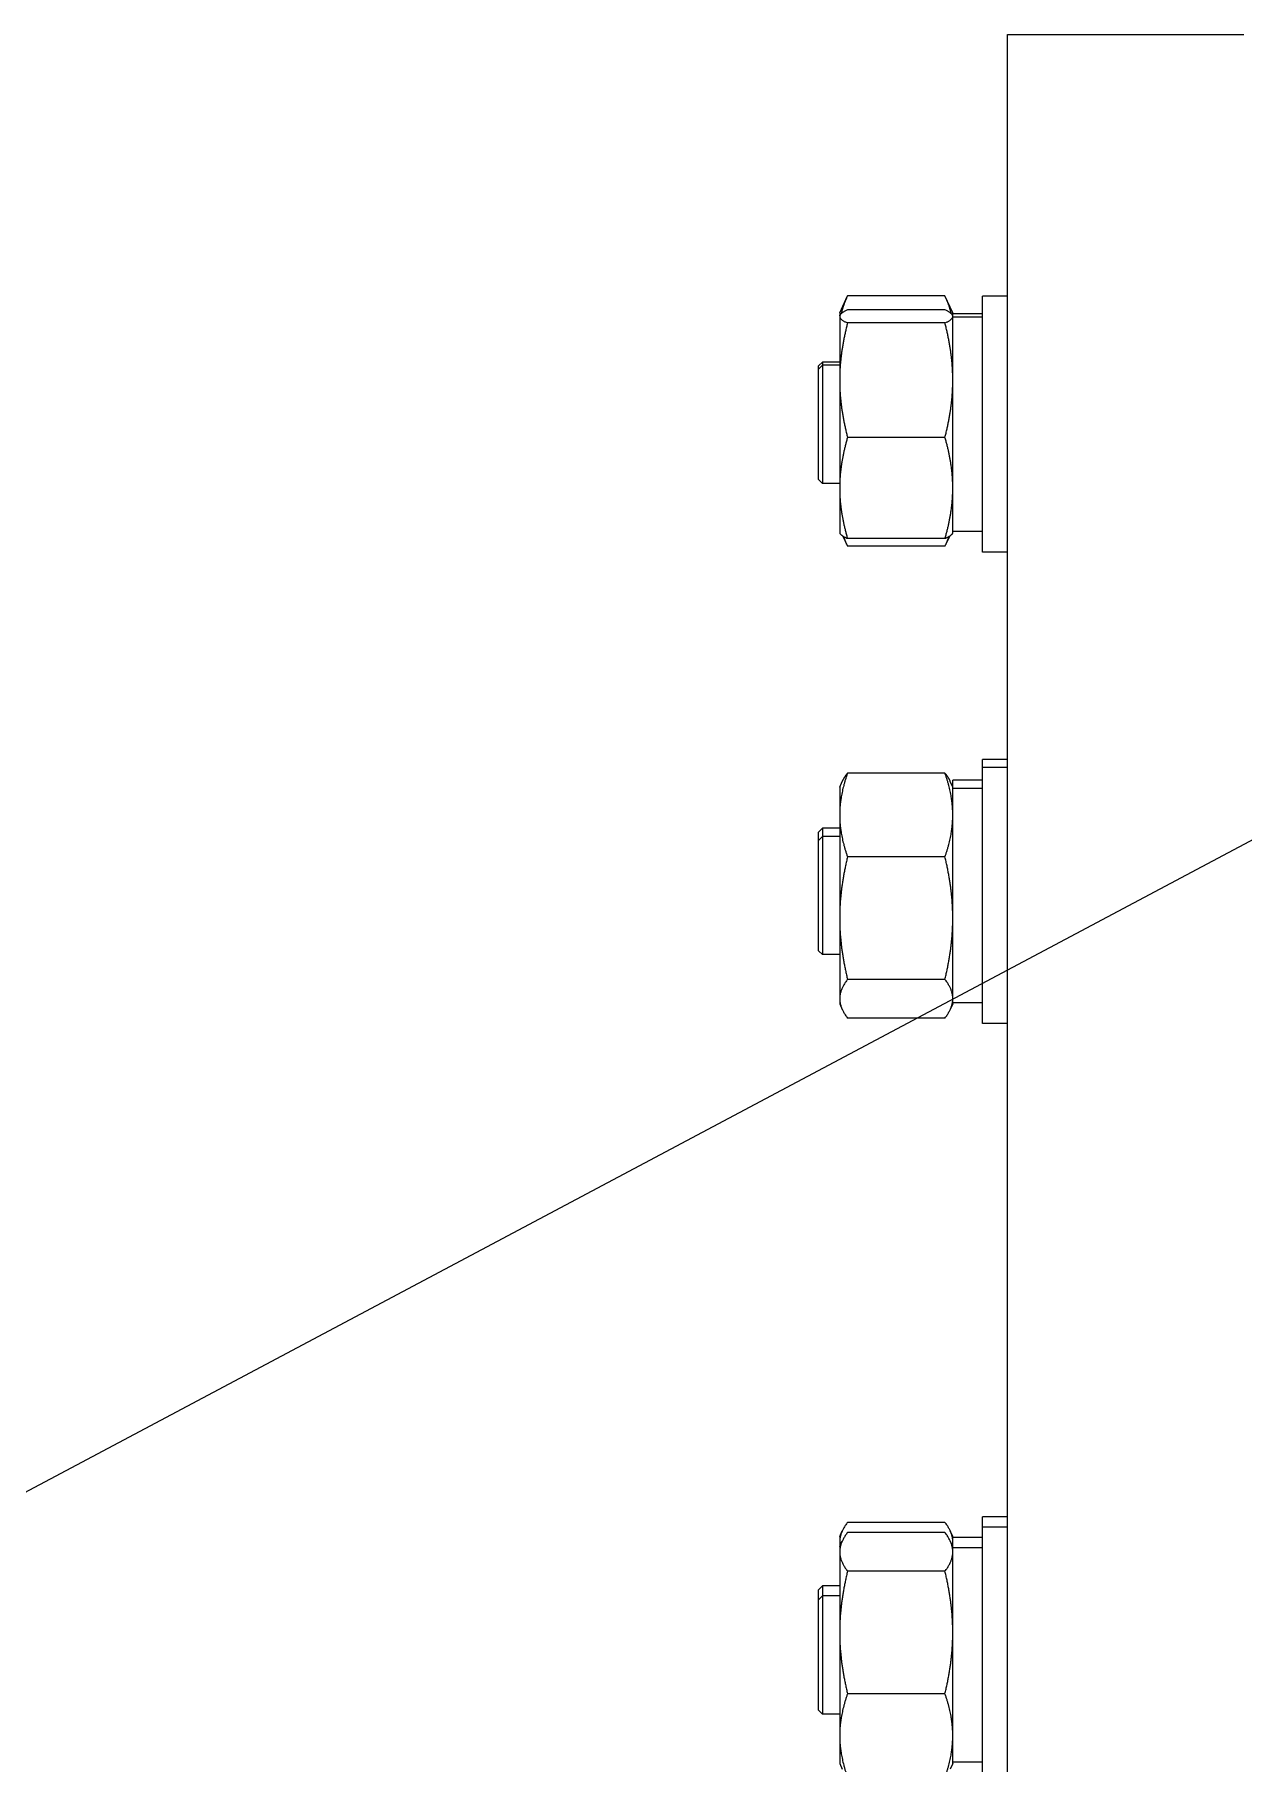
# Model space of a CAD drawing. Header units: inches. Extents: x 12 to 318, y 5 to 204.
# Drawn here: x 222.92 to 226.76, y 80.82 to 86.3 of the extents above; entities that cross this region are included whole.
import ezdxf

# ---------------------------------------------------------------- set-up
doc = ezdxf.new("R2010")
doc.units = ezdxf.units.IN
doc.header["$LTSCALE"] = 9.5
doc.header["$MEASUREMENT"] = 0
doc.layers.add('Symbol (ANSI)', color=7, linetype='Continuous', lineweight=25)
doc.layers.add('Visible', color=7, linetype='Continuous', lineweight=18)
doc.styles.add('Standard D-E', font='arial.ttf')
doc.dimstyles.new('in [mm] D-E NeptuneBenson$7', dxfattribs={"dimscale": 9.5, "dimtxt": 0.15, "dimasz": 0.098425, "dimexe": 0.125, "dimexo": 0.063, "dimgap": 0.031496, "dimtad": 0, "dimtih": 1, "dimtoh": 1, "dimdec": 4, "dimzin": 3, "dimdsep": 46, "dimlunit": 5, "dimtxsty": 'Standard D-E', "dimcen": 0.09, "dimdle": 0.393701, "dimclrd": 256, "dimclre": 256, "dimclrt": 256, "dimadec": 1, "dimazin": 1, "dimtfac": 1, "dimtofl": 0, "dimtmove": 0, "dimatfit": 3, "dimfxl": 1, "dimfrac": 1, "dimtolj": 1, "dimtzin": 4, "dimlwd": -1, "dimlwe": -1, "dimarcsym": 0})

msp = doc.modelspace()

# ---------------------------------------------------------------- linework, layer by layer
at = {"layer": 'Visible'}
for p, q in [((226.012483, 77.289912), (226.012483, 86.304912)), ((226.012483, 86.304912), (226.762483, 86.304912)), ((225.479483, 85.422493), (225.504299, 85.47571)), ((225.813668, 85.47571), (225.504299, 85.47571)), ((225.838483, 85.422493), (225.813668, 85.47571)), ((225.932483, 84.662521), (225.932483, 85.474521)), ((226.012483, 85.474521), (225.932483, 85.474521)), ((225.479483, 85.422493), (225.479483, 85.412521)), ((225.479483, 85.412521), (225.480367, 85.414416)), ((225.479483, 85.412521), (225.479483, 85.410636)), ((225.479483, 85.410636), (225.479483, 85.208438)), ((225.813668, 85.431397), (225.504299, 85.431397)), ((225.838483, 85.412521), (225.837599, 85.414416)), ((225.838483, 85.412521), (225.838483, 85.422493)), ((225.932483, 85.418493), (225.838483, 85.418493)), ((225.838483, 85.410636), (225.838483, 85.412521)), ((225.838483, 85.208438), (225.838483, 85.410636)), ((225.932483, 85.408521), (225.838483, 85.408521)), ((225.813668, 85.389876), (225.504299, 85.389876)), ((225.412483, 85.253493), (225.424983, 85.265993)), ((225.412483, 85.243521), (225.424983, 85.256021)), ((225.412483, 85.243521), (225.412483, 85.253493)), ((225.412483, 84.893521), (225.412483, 85.243521)), ((225.424983, 85.265993), (225.424983, 85.256021)), ((225.479483, 85.265993), (225.424983, 85.265993)), ((225.424983, 85.256021), (225.424983, 84.881021)), ((225.479483, 85.256021), (225.424983, 85.256021)), ((225.479483, 85.208438), (225.479483, 84.866323)), ((225.838483, 84.866323), (225.838483, 85.208438)), ((225.813668, 85.027), (225.504299, 85.027)), ((225.412483, 84.893521), (225.424983, 84.881021)), ((225.479483, 84.881021), (225.424983, 84.881021)), ((225.479483, 84.866323), (225.479483, 84.724521)), ((225.838483, 84.724521), (225.838483, 84.866323)), ((225.479483, 84.724521), (225.480367, 84.722626)), ((225.489168, 84.713723), (225.504299, 84.681276)), ((225.813668, 84.705645), (225.504299, 84.705645)), ((225.828798, 84.713723), (225.813668, 84.681276)), ((225.838483, 84.724521), (225.837599, 84.722626)), ((225.932483, 84.728521), (225.838483, 84.728521)), ((225.813668, 84.681276), (225.504299, 84.681276)), ((226.012483, 84.662521), (225.932483, 84.662521)), ((225.932483, 83.979232), (225.932483, 84.00534)), ((226.012483, 84.00534), (225.932483, 84.00534)), ((225.932483, 83.167232), (225.932483, 83.979232)), ((226.012483, 83.979232), (225.932483, 83.979232)), ((225.479483, 83.917232), (225.487738, 83.934935)), ((225.813668, 83.961769), (225.504299, 83.961769)), ((225.838483, 83.917232), (225.830228, 83.934935)), ((225.838483, 83.917232), (225.838483, 83.93934)), ((225.932483, 83.93934), (225.838483, 83.93934)), ((225.479483, 83.917232), (225.479483, 83.828874)), ((225.838483, 83.828874), (225.838483, 83.917232)), ((225.932483, 83.913232), (225.838483, 83.913232)), ((225.479483, 83.828874), (225.479483, 83.501711)), ((225.838483, 83.501711), (225.838483, 83.828874)), ((225.412483, 83.77434), (225.424983, 83.78684)), ((225.412483, 83.748232), (225.412483, 83.77434)), ((225.412483, 83.748232), (225.424983, 83.760732)), ((225.424983, 83.78684), (225.424983, 83.760732)), ((225.479483, 83.78684), (225.424983, 83.78684)), ((225.424983, 83.760732), (225.424983, 83.385732)), ((225.479483, 83.760732), (225.424983, 83.760732)), ((225.412483, 83.398232), (225.412483, 83.748232)), ((225.813668, 83.695979), (225.504299, 83.695979)), ((225.479483, 83.501711), (225.479483, 83.246069)), ((225.838483, 83.246069), (225.838483, 83.501711)), ((225.412483, 83.398232), (225.424983, 83.385732)), ((225.479483, 83.385732), (225.424983, 83.385732)), ((225.813668, 83.307442), (225.504299, 83.307442)), ((225.479483, 83.246069), (225.479483, 83.229232)), ((225.479483, 83.229232), (225.487738, 83.211529)), ((225.838483, 83.229232), (225.830228, 83.211529)), ((225.838483, 83.229232), (225.838483, 83.246069)), ((225.932483, 83.233232), (225.838483, 83.233232)), ((225.813668, 83.184695), (225.504299, 83.184695)), ((226.012483, 83.167232), (225.932483, 83.167232)), ((225.813668, 81.584584), (225.504299, 81.584584)), ((225.932483, 81.569777), (225.932483, 81.602047)), ((226.012483, 81.602047), (225.932483, 81.602047)), ((225.932483, 80.757777), (225.932483, 81.569777)), ((226.012483, 81.569777), (225.932483, 81.569777)), ((225.479483, 81.540047), (225.487738, 81.55775)), ((225.479483, 81.540047), (225.479483, 81.52321)), ((225.479483, 81.507777), (225.487738, 81.52548)), ((225.479483, 81.52321), (225.479483, 81.507777)), ((225.813668, 81.552313), (225.504299, 81.552313)), ((225.838483, 81.540047), (225.830228, 81.55775)), ((225.838483, 81.507777), (225.830228, 81.52548)), ((225.838483, 81.52321), (225.838483, 81.540047)), ((225.932483, 81.536047), (225.838483, 81.536047)), ((225.838483, 81.507777), (225.838483, 81.52321)), ((225.479483, 81.507777), (225.479483, 81.49094)), ((225.479483, 81.49094), (225.479483, 81.235298)), ((225.838483, 81.49094), (225.838483, 81.507777)), ((225.932483, 81.503777), (225.838483, 81.503777)), ((225.838483, 81.235298), (225.838483, 81.49094)), ((225.813668, 81.429567), (225.504299, 81.429567)), ((225.412483, 81.371047), (225.424983, 81.383547)), ((225.412483, 81.338777), (225.412483, 81.371047)), ((225.412483, 81.338777), (225.424983, 81.351277)), ((225.424983, 81.383547), (225.424983, 81.351277)), ((225.479483, 81.383547), (225.424983, 81.383547)), ((225.424983, 81.351277), (225.424983, 80.976277)), ((225.479483, 81.351277), (225.424983, 81.351277)), ((225.412483, 80.988777), (225.412483, 81.338777)), ((225.479483, 81.235298), (225.479483, 80.908135)), ((225.838483, 80.908135), (225.838483, 81.235298)), ((225.813668, 81.04103), (225.504299, 81.04103)), ((225.412483, 80.988777), (225.424983, 80.976277)), ((225.479483, 80.976277), (225.424983, 80.976277)), ((225.479483, 80.908135), (225.479483, 80.819777)), ((225.838483, 80.819777), (225.838483, 80.908135)), ((225.479483, 80.819777), (225.487738, 80.802074)), ((225.838483, 80.819777), (225.830228, 80.802074)), ((225.932483, 80.823777), (225.838483, 80.823777))]:
    msp.add_line(p, q, dxfattribs=at)
for points, weights in [([(225.504299, 85.47571), (225.490498, 85.446114), (225.484483, 85.419684)], [1, 1.02075845917, 1.01881027426]), ([(225.833483, 85.419684), (225.827468, 85.446114), (225.813668, 85.47571)], [1.01881027426, 1.02075845917, 1]), ([(225.504299, 85.431397), (225.479483, 85.420271), (225.479483, 85.410636)], [1, 1.0379548493, 1]), ([(225.479483, 85.410636), (225.479483, 85.401002), (225.504299, 85.389876)], [1, 1.0379548493, 1]), ([(225.838483, 85.410636), (225.838483, 85.420271), (225.813668, 85.431397)], [1, 1.0379548493, 1]), ([(225.813668, 85.389876), (225.838483, 85.401002), (225.838483, 85.410636)], [1, 1.0379548493, 1]), ([(225.504299, 85.389876), (225.479483, 85.292644), (225.479483, 85.208438)], [1, 1.0379548493, 1]), ([(225.838483, 85.208438), (225.838483, 85.292644), (225.813668, 85.389876)], [1, 1.0379548493, 1]), ([(225.479483, 85.208438), (225.479483, 85.124233), (225.504299, 85.027)], [1, 1.0379548493, 1]), ([(225.813668, 85.027), (225.838483, 85.124233), (225.838483, 85.208438)], [1, 1.0379548493, 1]), ([(225.504299, 85.027), (225.479483, 84.940894), (225.479483, 84.866323)], [1, 1.0379548493, 1]), ([(225.838483, 84.866323), (225.838483, 84.940894), (225.813668, 85.027)], [1, 1.0379548493, 1]), ([(225.479483, 84.866323), (225.479483, 84.791752), (225.504299, 84.705645)], [1, 1.0379548493, 1]), ([(225.813668, 84.705645), (225.838483, 84.791752), (225.838483, 84.866323)], [1, 1.0379548493, 1]), ([(225.504299, 84.705645), (225.484052, 84.714722), (225.480367, 84.722626)], [1, 1.03075125274, 1.01167279663]), ([(225.491734, 84.712086), (225.496863, 84.697222), (225.504299, 84.681276)], [1.01568952298, 1.01107831671, 1]), ([(225.837599, 84.722626), (225.833914, 84.714722), (225.813668, 84.705645)], [1.01167279663, 1.03075125274, 1]), ([(225.813668, 84.681276), (225.821103, 84.697222), (225.826232, 84.712086)], [1, 1.01107831671, 1.01568952298]), ([(225.504299, 83.961769), (225.479483, 83.890551), (225.479483, 83.828874)], [1, 1.0379548493, 1]), ([(225.487738, 83.934935), (225.493702, 83.947724), (225.504299, 83.961769)], [1.01846619519, 1.0158626504, 1]), ([(225.813668, 83.961769), (225.824264, 83.947724), (225.830228, 83.934935)], [1, 1.0158626504, 1.01846619519]), ([(225.838483, 83.828874), (225.838483, 83.890551), (225.813668, 83.961769)], [1, 1.0379548493, 1]), ([(225.479483, 83.828874), (225.479483, 83.767197), (225.504299, 83.695979)], [1, 1.0379548493, 1]), ([(225.813668, 83.695979), (225.838483, 83.767197), (225.838483, 83.828874)], [1, 1.0379548493, 1]), ([(225.504299, 83.695979), (225.479483, 83.591871), (225.479483, 83.501711)], [1, 1.0379548493, 1]), ([(225.838483, 83.501711), (225.838483, 83.591871), (225.813668, 83.695979)], [1, 1.0379548493, 1]), ([(225.479483, 83.501711), (225.479483, 83.41155), (225.504299, 83.307442)], [1, 1.0379548493, 1]), ([(225.813668, 83.307442), (225.838483, 83.41155), (225.838483, 83.501711)], [1, 1.0379548493, 1]), ([(225.504299, 83.307442), (225.479483, 83.274552), (225.479483, 83.246069)], [1, 1.0379548493, 1]), ([(225.838483, 83.246069), (225.838483, 83.274552), (225.813668, 83.307442)], [1, 1.0379548493, 1]), ([(225.479483, 83.246069), (225.479483, 83.217585), (225.504299, 83.184695)], [1, 1.0379548493, 1]), ([(225.813668, 83.184695), (225.838483, 83.217585), (225.838483, 83.246069)], [1, 1.0379548493, 1]), ([(225.504299, 81.584584), (225.479483, 81.551694), (225.479483, 81.52321)], [1, 1.0379548493, 1]), ([(225.838483, 81.52321), (225.838483, 81.551694), (225.813668, 81.584584)], [1, 1.0379548493, 1]), ([(225.504299, 81.552313), (225.479483, 81.519424), (225.479483, 81.49094)], [1, 1.0379548493, 1]), ([(225.479483, 81.52321), (225.479483, 81.51678), (225.480661, 81.510303)], [1, 1.00832350777, 1.01299632094]), ([(225.838483, 81.49094), (225.838483, 81.519424), (225.813668, 81.552313)], [1, 1.0379548493, 1]), ([(225.837305, 81.510303), (225.838483, 81.51678), (225.838483, 81.52321)], [1.01299632094, 1.00832350777, 1]), ([(225.479483, 81.49094), (225.479483, 81.462457), (225.504299, 81.429567)], [1, 1.0379548493, 1]), ([(225.813668, 81.429567), (225.838483, 81.462457), (225.838483, 81.49094)], [1, 1.0379548493, 1]), ([(225.504299, 81.429567), (225.479483, 81.325459), (225.479483, 81.235298)], [1, 1.0379548493, 1]), ([(225.838483, 81.235298), (225.838483, 81.325459), (225.813668, 81.429567)], [1, 1.0379548493, 1]), ([(225.479483, 81.235298), (225.479483, 81.145138), (225.504299, 81.04103)], [1, 1.0379548493, 1]), ([(225.813668, 81.04103), (225.838483, 81.145138), (225.838483, 81.235298)], [1, 1.0379548493, 1]), ([(225.504299, 81.04103), (225.479483, 80.969812), (225.479483, 80.908135)], [1, 1.0379548493, 1]), ([(225.838483, 80.908135), (225.838483, 80.969812), (225.813668, 81.04103)], [1, 1.0379548493, 1]), ([(225.479483, 80.908135), (225.479483, 80.846458), (225.504299, 80.77524)], [1, 1.0379548493, 1]), ([(225.813668, 80.77524), (225.838483, 80.846458), (225.838483, 80.908135)], [1, 1.0379548493, 1])]:
    msp.add_rational_spline(points, weights, degree=2, dxfattribs=at)

# ---------------------------------------------------------------- leaders
at = {"layer": 'Symbol (ANSI)', "annotation_type": 0, "has_hookline": 1, "hookline_direction": 1, "text_width": 14.094475}
msp.add_leader([(229.249097, 85.05701), (221.077194, 80.714278), (220.142155, 80.714278)], dimstyle='in [mm] D-E NeptuneBenson$7', override={"dimtad": 0}, dxfattribs=at)

doc.saveas('drawing.dxf')
